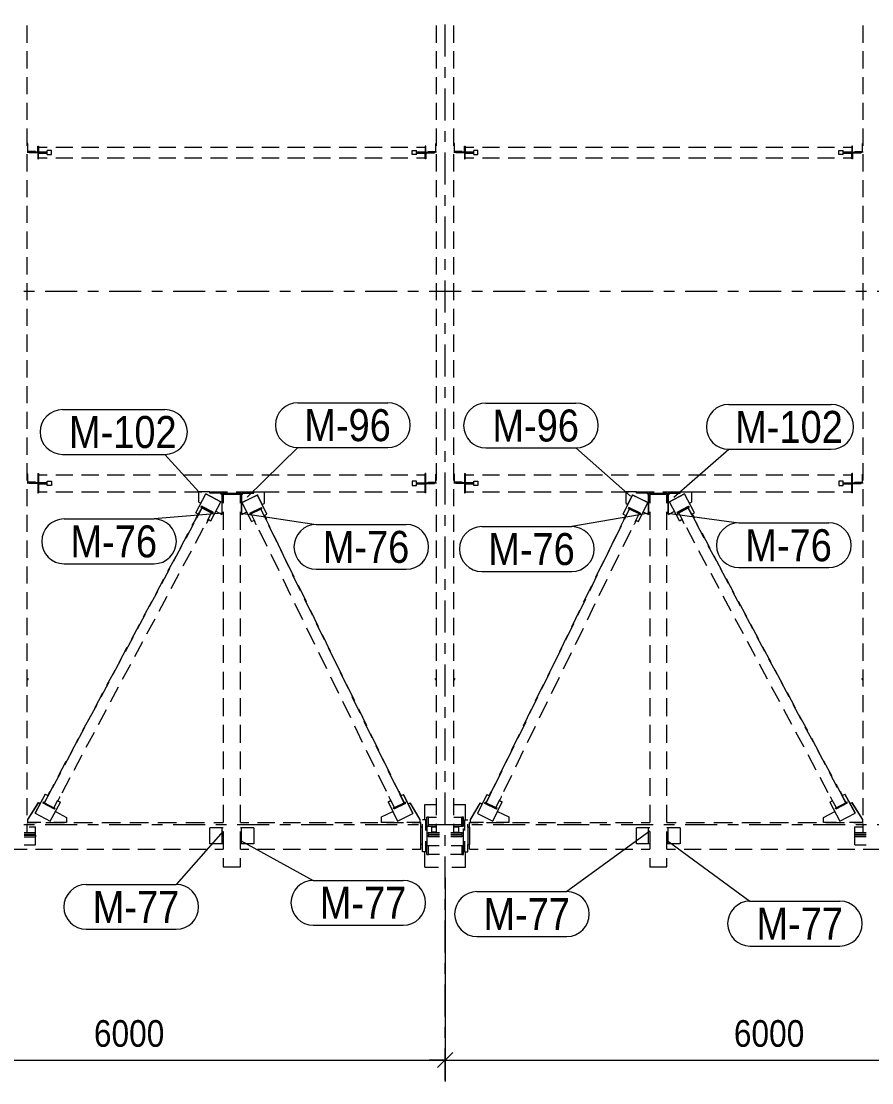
# Model space of a CAD drawing. Header units: millimetres. Extents: x -59 to 782, y -222 to 372.
# Drawn here: x 242.3 to 322, y -24.2 to 75.3 of the extents above; entities that cross this region are included whole.
import ezdxf

# ---------------------------------------------------------------- set-up
doc = ezdxf.new("R2010")
doc.units = ezdxf.units.MM
doc.linetypes.add('XKITLINE00', pattern=[0])
doc.linetypes.add('XKITLINE03', pattern=[6, 3, -1, 1, -1])
for name, color, linetype, lineweight in [('Part', 2, 'Continuous', 0), ('PartMark', 3, 'Continuous', 0), ('S-GRID', 1, 'Continuous', 0), ('Z-DIMENSIONS', 1, 'Continuous', 0)]:
    doc.layers.add(name, color=color, linetype=linetype, lineweight=lineweight)
doc.styles.add('GOST type A', font='ARIAL.TTF')

msp = doc.modelspace()

# ---------------------------------------------------------------- linework, layer by layer
at = {"layer": 'Part', "linetype": 'XKITLINE00', "lineweight": 0}
for p, q in [((242.8, 73.296), (242.8, 74.906)), ((281.2, 73.296), (281.2, 74.906)), ((282.8, 73.296), (282.8, 74.906)), ((321.2, 73.296), (321.2, 74.906)), ((242.8, 70.882), (242.8, 72.492)), ((281.2, 70.882), (281.2, 72.492)), ((282.8, 70.882), (282.8, 72.492)), ((321.2, 70.882), (321.2, 72.492)), ((242.8, 68.468), (242.8, 70.077)), ((281.2, 68.468), (281.2, 70.077)), ((282.8, 68.468), (282.8, 70.077)), ((321.2, 68.468), (321.2, 70.077)), ((242.8, 66.054), (242.8, 67.663)), ((281.2, 66.054), (281.2, 67.663)), ((282.8, 66.054), (282.8, 67.663)), ((321.2, 66.054), (321.2, 67.663)), ((242.8, 63.64), (242.8, 65.249)), ((281.2, 63.639), (281.2, 65.249)), ((282.8, 63.64), (282.8, 65.249)), ((321.2, 63.639), (321.2, 65.249)), ((242.87, 63.84), (242.8, 63.84)), ((242.87, 63.11), (242.87, 63.84)), ((281.13, 63.11), (281.13, 63.84)), ((281.13, 63.84), (281.2, 63.84)), ((282.87, 63.84), (282.8, 63.84)), ((282.87, 63.11), (282.87, 63.84)), ((321.13, 63.11), (321.13, 63.84)), ((321.13, 63.84), (321.2, 63.84)), ((242.8, 63.04), (243.6, 63.04)), ((242.8, 61.225), (242.8, 62.835)), ((243.6, 63.11), (242.87, 63.11)), ((244.68, 63.04), (243, 63.04)), ((243, 62.96), (243, 63.04)), ((244.68, 62.96), (243, 62.96)), ((243.6, 63.04), (243.6, 63.11)), ((243.8, 63.04), (243.8, 63.6)), ((243.8, 63.6), (243.88, 63.6)), ((243.8, 62.96), (243.8, 62.4)), ((243.88, 63.6), (243.88, 63.04)), ((243.88, 63.5), (244.685, 63.5)), ((243.88, 63.05), (244.667, 63.05)), ((243.88, 62.4), (243.88, 62.96)), ((243.88, 62.95), (244.68, 62.95)), ((245.08, 63.2), (244.68, 63.2)), ((244.68, 63.04), (244.68, 63.2)), ((244.68, 62.96), (244.68, 63.04)), ((244.68, 62.8), (244.68, 62.96)), ((244.68, 62.8), (245.08, 62.8)), ((245.08, 62.8), (245.08, 63.2)), ((245.491, 63.5), (247.101, 63.5)), ((247.907, 63.5), (249.517, 63.5)), ((250.323, 63.5), (251.933, 63.5)), ((252.739, 63.5), (254.349, 63.5)), ((255.155, 63.5), (256.765, 63.5)), ((257.571, 63.5), (259.181, 63.5)), ((259.987, 63.5), (261.597, 63.5)), ((262.403, 63.5), (264.013, 63.5)), ((264.819, 63.5), (266.429, 63.5)), ((267.235, 63.5), (268.845, 63.5)), ((269.651, 63.5), (271.261, 63.5)), ((272.067, 63.5), (273.677, 63.5)), ((274.483, 63.5), (276.093, 63.5)), ((276.899, 63.5), (278.509, 63.5)), ((278.92, 62.8), (278.92, 63.2)), ((278.92, 63.2), (279.32, 63.2)), ((279.32, 62.8), (278.92, 62.8)), ((279.315, 63.5), (280.12, 63.5)), ((279.32, 63.04), (279.32, 63.2)), ((279.32, 63.05), (280.12, 63.05)), ((279.32, 63.04), (279.32, 62.96)), ((279.32, 63.04), (281, 63.04)), ((279.32, 62.8), (279.32, 62.96)), ((279.32, 62.96), (281, 62.96)), ((279.32, 62.95), (280.107, 62.95)), ((280.2, 63.6), (280.12, 63.6)), ((280.12, 63.6), (280.12, 63.04)), ((280.12, 62.4), (280.12, 62.96)), ((280.2, 63.04), (280.2, 63.6)), ((280.2, 62.96), (280.2, 62.4)), ((280.4, 63.04), (280.4, 63.11)), ((280.4, 63.11), (281.13, 63.11)), ((281.2, 63.04), (280.4, 63.04)), ((281, 63.04), (281, 62.96)), ((281.2, 61.225), (281.2, 62.835)), ((282.8, 63.04), (283.6, 63.04)), ((282.8, 61.225), (282.8, 62.835)), ((283.6, 63.11), (282.87, 63.11)), ((284.68, 63.04), (283, 63.04)), ((283, 62.96), (283, 63.04)), ((284.68, 62.96), (283, 62.96)), ((283.6, 63.04), (283.6, 63.11)), ((283.8, 63.04), (283.8, 63.6)), ((283.8, 63.6), (283.88, 63.6)), ((283.8, 62.96), (283.8, 62.4)), ((283.88, 63.6), (283.88, 63.04)), ((283.88, 63.5), (284.685, 63.5)), ((283.88, 63.05), (284.667, 63.05)), ((283.88, 62.4), (283.88, 62.96)), ((283.88, 62.95), (284.68, 62.95)), ((285.08, 63.2), (284.68, 63.2)), ((284.68, 63.04), (284.68, 63.2)), ((284.68, 62.96), (284.68, 63.04)), ((284.68, 62.8), (284.68, 62.96)), ((284.68, 62.8), (285.08, 62.8)), ((285.08, 62.8), (285.08, 63.2)), ((285.491, 63.5), (287.101, 63.5)), ((287.907, 63.5), (289.517, 63.5)), ((290.323, 63.5), (291.933, 63.5)), ((292.739, 63.5), (294.349, 63.5)), ((295.155, 63.5), (296.765, 63.5)), ((297.571, 63.5), (299.181, 63.5)), ((299.987, 63.5), (301.597, 63.5)), ((302.403, 63.5), (304.013, 63.5)), ((304.819, 63.5), (306.429, 63.5)), ((307.235, 63.5), (308.845, 63.5)), ((309.651, 63.5), (311.261, 63.5)), ((312.067, 63.5), (313.677, 63.5)), ((314.483, 63.5), (316.093, 63.5)), ((316.899, 63.5), (318.509, 63.5)), ((318.92, 62.8), (318.92, 63.2)), ((318.92, 63.2), (319.32, 63.2)), ((319.32, 62.8), (318.92, 62.8)), ((319.315, 63.5), (320.12, 63.5)), ((319.32, 63.04), (319.32, 63.2)), ((319.32, 63.05), (320.12, 63.05)), ((319.32, 63.04), (319.32, 62.96)), ((319.32, 63.04), (321, 63.04)), ((319.32, 62.96), (321, 62.96)), ((319.32, 62.8), (319.32, 62.96)), ((319.32, 62.95), (320.107, 62.95)), ((320.2, 63.6), (320.12, 63.6)), ((320.12, 63.6), (320.12, 63.04)), ((320.12, 62.4), (320.12, 62.96)), ((320.2, 63.04), (320.2, 63.6)), ((320.2, 62.96), (320.2, 62.4)), ((320.4, 63.04), (320.4, 63.11)), ((320.4, 63.11), (321.13, 63.11)), ((321.2, 63.04), (320.4, 63.04)), ((321, 63.04), (321, 62.96)), ((321.2, 61.225), (321.2, 62.835)), ((243.8, 62.4), (243.88, 62.4)), ((243.88, 62.5), (244.685, 62.5)), ((245.491, 62.5), (247.101, 62.5)), ((247.907, 62.5), (249.517, 62.5)), ((250.323, 62.5), (251.933, 62.5)), ((252.739, 62.5), (254.349, 62.5)), ((255.155, 62.5), (256.765, 62.5)), ((257.571, 62.5), (259.181, 62.5)), ((259.987, 62.5), (261.597, 62.5)), ((262.403, 62.5), (264.013, 62.5)), ((264.819, 62.5), (266.429, 62.5)), ((267.235, 62.5), (268.845, 62.5)), ((269.651, 62.5), (271.261, 62.5)), ((272.067, 62.5), (273.677, 62.5)), ((274.483, 62.5), (276.093, 62.5)), ((276.899, 62.5), (278.509, 62.5)), ((279.315, 62.5), (280.12, 62.5)), ((280.2, 62.4), (280.12, 62.4)), ((283.8, 62.4), (283.88, 62.4)), ((283.88, 62.5), (284.685, 62.5)), ((285.491, 62.5), (287.101, 62.5)), ((287.907, 62.5), (289.517, 62.5)), ((290.323, 62.5), (291.933, 62.5)), ((292.739, 62.5), (294.349, 62.5)), ((295.155, 62.5), (296.765, 62.5)), ((297.571, 62.5), (299.181, 62.5)), ((299.987, 62.5), (301.597, 62.5)), ((302.403, 62.5), (304.013, 62.5)), ((304.819, 62.5), (306.429, 62.5)), ((307.235, 62.5), (308.845, 62.5)), ((309.651, 62.5), (311.261, 62.5)), ((312.067, 62.5), (313.677, 62.5)), ((314.483, 62.5), (316.093, 62.5)), ((316.899, 62.5), (318.509, 62.5)), ((319.315, 62.5), (320.12, 62.5)), ((320.2, 62.4), (320.12, 62.4)), ((242.8, 58.811), (242.8, 60.421)), ((281.2, 58.811), (281.2, 60.42)), ((282.8, 58.811), (282.8, 60.421)), ((321.2, 58.811), (321.2, 60.42)), ((242.8, 56.397), (242.8, 58.006)), ((281.2, 56.397), (281.2, 58.006)), ((282.8, 56.397), (282.8, 58.006)), ((321.2, 56.397), (321.2, 58.006)), ((242.8, 53.983), (242.8, 55.592)), ((281.2, 53.983), (281.2, 55.592)), ((282.8, 53.983), (282.8, 55.592)), ((321.2, 53.983), (321.2, 55.592)), ((242.8, 51.568), (242.8, 53.178)), ((281.2, 51.568), (281.2, 53.178)), ((282.8, 51.568), (282.8, 53.178)), ((321.2, 51.568), (321.2, 53.178)), ((242.8, 49.154), (242.8, 50.764)), ((281.2, 49.154), (281.2, 50.764)), ((282.8, 49.154), (282.8, 50.764)), ((321.2, 49.154), (321.2, 50.764)), ((242.8, 46.74), (242.8, 48.349)), ((281.2, 46.74), (281.2, 48.349)), ((282.8, 46.74), (282.8, 48.349)), ((321.2, 46.74), (321.2, 48.349)), ((242.8, 44.326), (242.8, 45.935)), ((281.2, 44.326), (281.2, 45.935)), ((282.8, 44.326), (282.8, 45.935)), ((321.2, 44.326), (321.2, 45.935)), ((242.8, 41.911), (242.8, 43.521)), ((281.2, 41.911), (281.2, 43.521)), ((282.8, 41.911), (282.8, 43.521)), ((321.2, 41.911), (321.2, 43.521)), ((242.8, 39.497), (242.8, 41.107)), ((281.2, 39.497), (281.2, 41.107)), ((282.8, 39.497), (282.8, 41.107)), ((321.2, 39.497), (321.2, 41.107)), ((242.8, 37.083), (242.8, 38.692)), ((281.2, 37.083), (281.2, 38.692)), ((282.8, 37.083), (282.8, 38.692)), ((321.2, 37.083), (321.2, 38.692)), ((242.8, 34.669), (242.8, 36.278)), ((281.2, 34.669), (281.2, 36.278)), ((282.8, 34.669), (282.8, 36.278)), ((321.2, 34.669), (321.2, 36.278)), ((242.8, 32.254), (242.8, 33.864)), ((281.2, 32.254), (281.2, 33.864)), ((282.8, 32.254), (282.8, 33.864)), ((321.2, 32.254), (321.2, 33.864)), ((242.87, 32.84), (242.8, 32.84)), ((242.87, 32.11), (242.87, 32.84)), ((243.8, 32.9), (243.8, 32.04)), ((243.8, 32.9), (243.88, 32.9)), ((243.88, 32.9), (243.88, 32.04)), ((280.2, 32.9), (280.12, 32.9)), ((280.12, 32.04), (280.12, 32.9)), ((280.2, 32.04), (280.2, 32.9)), ((281.13, 32.11), (281.13, 32.84)), ((281.13, 32.84), (281.2, 32.84)), ((282.87, 32.84), (282.8, 32.84)), ((282.87, 32.11), (282.87, 32.84)), ((283.8, 32.9), (283.8, 32.04)), ((283.8, 32.9), (283.88, 32.9)), ((283.88, 32.9), (283.88, 32.04)), ((320.2, 32.9), (320.12, 32.9)), ((320.12, 32.04), (320.12, 32.9)), ((320.2, 32.04), (320.2, 32.9)), ((321.13, 32.11), (321.13, 32.84)), ((321.13, 32.84), (321.2, 32.84)), ((242.8, 32.04), (243, 32.04)), ((243.6, 32.11), (242.87, 32.11)), ((244.68, 32.04), (243, 32.04)), ((243, 31.96), (243, 32.04)), ((244.68, 31.96), (243, 31.96)), ((243.6, 32.04), (243.6, 32.11)), ((243.8, 32.04), (243.88, 32.04)), ((243.8, 31.96), (243.8, 31.1)), ((243.8, 31.96), (243.88, 31.96)), ((243.88, 32.8), (244.685, 32.8)), ((243.88, 32.05), (244.667, 32.05)), ((243.88, 31.96), (243.88, 31.1)), ((243.88, 31.95), (244.68, 31.95)), ((244.68, 32.2), (245.08, 32.2)), ((244.68, 32.04), (244.68, 32.2)), ((244.68, 31.96), (244.68, 32.04)), ((244.68, 31.8), (244.68, 31.96)), ((245.08, 32.2), (245.08, 31.8)), ((245.491, 32.8), (247.101, 32.8)), ((247.907, 32.8), (249.517, 32.8)), ((250.323, 32.8), (251.933, 32.8)), ((252.739, 32.8), (254.349, 32.8)), ((255.155, 32.8), (256.765, 32.8)), ((257.571, 32.8), (259.181, 32.8)), ((259.987, 32.8), (261.597, 32.8)), ((262.403, 32.8), (264.013, 32.8)), ((264.819, 32.8), (266.429, 32.8)), ((267.235, 32.8), (268.845, 32.8)), ((269.651, 32.8), (271.261, 32.8)), ((272.067, 32.8), (273.677, 32.8)), ((274.483, 32.8), (276.093, 32.8)), ((276.899, 32.8), (278.509, 32.8)), ((279.32, 32.2), (278.92, 32.2)), ((278.92, 32.2), (278.92, 31.8)), ((279.315, 32.8), (280.12, 32.8)), ((279.32, 32.04), (279.32, 32.2)), ((279.32, 32.05), (280.12, 32.05)), ((279.32, 32.04), (279.32, 31.96)), ((279.32, 32.04), (281, 32.04)), ((279.32, 31.96), (281, 31.96)), ((279.32, 31.8), (279.32, 31.96)), ((279.32, 31.95), (280.107, 31.95)), ((280.2, 32.04), (280.12, 32.04)), ((280.2, 31.96), (280.12, 31.96)), ((280.12, 31.1), (280.12, 31.96)), ((280.2, 31.1), (280.2, 31.96)), ((280.4, 32.04), (280.4, 32.11)), ((280.4, 32.11), (281.13, 32.11)), ((281, 32.04), (281, 31.96)), ((281, 32.04), (281.2, 32.04)), ((282.8, 32.04), (283, 32.04)), ((283.6, 32.11), (282.87, 32.11)), ((284.68, 32.04), (283, 32.04)), ((283, 31.96), (283, 32.04)), ((284.68, 31.96), (283, 31.96)), ((283.6, 32.04), (283.6, 32.11)), ((283.8, 32.04), (283.88, 32.04)), ((283.8, 31.96), (283.8, 31.1)), ((283.8, 31.96), (283.88, 31.96)), ((283.88, 32.8), (284.685, 32.8)), ((283.88, 32.05), (284.667, 32.05)), ((283.88, 31.96), (283.88, 31.1)), ((283.88, 31.95), (284.68, 31.95)), ((284.68, 32.2), (285.08, 32.2)), ((284.68, 32.04), (284.68, 32.2)), ((284.68, 31.96), (284.68, 32.04)), ((284.68, 31.8), (284.68, 31.96)), ((285.08, 32.2), (285.08, 31.8)), ((285.491, 32.8), (287.101, 32.8)), ((287.907, 32.8), (289.517, 32.8)), ((290.323, 32.8), (291.933, 32.8)), ((292.739, 32.8), (294.349, 32.8)), ((295.155, 32.8), (296.765, 32.8)), ((297.571, 32.8), (299.181, 32.8)), ((299.987, 32.8), (301.597, 32.8)), ((302.403, 32.8), (304.013, 32.8)), ((304.819, 32.8), (306.429, 32.8)), ((307.235, 32.8), (308.845, 32.8)), ((309.651, 32.8), (311.261, 32.8)), ((312.067, 32.8), (313.677, 32.8)), ((314.483, 32.8), (316.093, 32.8)), ((316.899, 32.8), (318.509, 32.8)), ((319.32, 32.2), (318.92, 32.2)), ((318.92, 32.2), (318.92, 31.8)), ((319.315, 32.8), (320.12, 32.8)), ((319.32, 32.04), (319.32, 32.2)), ((319.32, 32.05), (320.12, 32.05)), ((319.32, 32.04), (319.32, 31.96)), ((319.32, 32.04), (321, 32.04)), ((319.32, 31.8), (319.32, 31.96)), ((319.32, 31.96), (321, 31.96)), ((319.32, 31.95), (320.107, 31.95)), ((320.2, 32.04), (320.12, 32.04)), ((320.2, 31.96), (320.12, 31.96)), ((320.12, 31.1), (320.12, 31.96)), ((320.2, 31.1), (320.2, 31.96)), ((320.4, 32.04), (320.4, 32.11)), ((320.4, 32.11), (321.13, 32.11)), ((321, 32.04), (321.2, 32.04)), ((321, 32.04), (321, 31.96)), ((242.8, 29.84), (242.8, 31.45)), ((243.8, 31.1), (243.88, 31.1)), ((243.88, 31.2), (244.685, 31.2)), ((245.08, 31.8), (244.68, 31.8)), ((245.491, 31.2), (247.101, 31.2)), ((247.907, 31.2), (249.517, 31.2)), ((250.323, 31.2), (251.933, 31.2)), ((252.739, 31.2), (254.349, 31.2)), ((255.155, 31.2), (256.765, 31.2)), ((257.571, 31.2), (259.181, 31.2)), ((258.621, 29.237), (259.563, 30.998)), ((258.621, 29.232), (259.563, 30.993)), ((258.915, 31.195), (258.915, 31.2)), ((259.95, 31.195), (258.915, 31.195)), ((258.915, 30.211), (258.915, 31.195)), ((259.563, 30.993), (259.563, 30.998)), ((259.563, 30.998), (260.974, 30.246)), ((260.974, 30.241), (259.563, 30.993)), ((259.95, 31.08), (259.95, 31.2)), ((261.08, 31.08), (259.95, 31.08)), ((259.95, 31.055), (259.95, 31.08)), ((260.9, 31.065), (259.95, 31.065)), ((260.9, 31.055), (259.95, 31.055)), ((259.987, 31.2), (261.597, 31.2)), ((260.9, 31.065), (260.9, 31.055)), ((261.06, 30.905), (260.9, 31.065)), ((261.06, 30.895), (260.9, 31.055)), ((261.06, 30.905), (261.06, 29.07)), ((261.08, 29.2), (261.08, 31.08)), ((261.2, 30.969), (261.2, 31.2)), ((261.2, 30.988), (261.24, 30.988)), ((261.2, 30.969), (261.2, 30.137)), ((262.76, 31.028), (261.24, 31.028)), ((261.24, 31.028), (261.24, 30.961)), ((261.24, 31.001), (262.76, 31.001)), ((261.24, 30.961), (262.76, 30.961)), ((262.8, 30.96), (261.293, 30.96)), ((262.403, 31.2), (264.013, 31.2)), ((262.76, 30.961), (262.76, 31.028)), ((262.76, 30.988), (262.8, 30.988)), ((262.8, 30.969), (262.8, 31.2)), ((262.8, 30.137), (262.8, 30.969)), ((262.92, 29.2), (262.92, 31.08)), ((262.92, 31.08), (264.05, 31.08)), ((262.94, 30.9), (263.1, 31.06)), ((262.94, 29.069), (262.94, 30.9)), ((262.983, 30.2), (264.422, 30.898)), ((264.422, 30.893), (262.983, 30.194)), ((263.1, 31.06), (264.05, 31.06)), ((264.05, 31.08), (264.05, 31.2)), ((264.05, 31.195), (265.039, 31.195)), ((264.05, 31.06), (264.05, 31.08)), ((265.297, 29.103), (264.422, 30.898)), ((264.422, 30.898), (264.422, 30.893)), ((265.297, 29.098), (264.422, 30.893)), ((264.819, 31.2), (266.429, 31.2)), ((265.039, 31.195), (265.039, 31.2)), ((265.039, 31.195), (265.039, 30.088)), ((267.235, 31.2), (268.845, 31.2)), ((269.651, 31.2), (271.261, 31.2)), ((272.067, 31.2), (273.677, 31.2)), ((274.483, 31.2), (276.093, 31.2)), ((276.899, 31.2), (278.509, 31.2)), ((278.92, 31.8), (279.32, 31.8)), ((279.315, 31.2), (280.12, 31.2)), ((280.2, 31.1), (280.12, 31.1)), ((281.2, 29.84), (281.2, 31.45)), ((282.8, 29.84), (282.8, 31.45)), ((283.8, 31.1), (283.88, 31.1)), ((283.88, 31.2), (284.685, 31.2)), ((285.08, 31.8), (284.68, 31.8)), ((285.491, 31.2), (287.101, 31.2)), ((287.907, 31.2), (289.517, 31.2)), ((290.323, 31.2), (291.933, 31.2)), ((292.739, 31.2), (294.349, 31.2)), ((295.155, 31.2), (296.765, 31.2)), ((297.571, 31.2), (299.181, 31.2)), ((298.703, 29.103), (299.578, 30.898)), ((298.703, 29.098), (299.578, 30.893)), ((298.961, 31.195), (298.961, 31.2)), ((299.95, 31.195), (298.961, 31.195)), ((298.961, 30.088), (298.961, 31.195)), ((299.578, 30.893), (299.578, 30.898)), ((299.578, 30.898), (301.017, 30.2)), ((301.017, 30.194), (299.578, 30.893)), ((299.95, 31.08), (299.95, 31.2)), ((299.95, 31.055), (299.95, 31.08)), ((301.08, 31.08), (299.95, 31.08)), ((300.9, 31.065), (299.95, 31.065)), ((300.9, 31.055), (299.95, 31.055)), ((299.987, 31.2), (301.597, 31.2)), ((300.9, 31.065), (300.9, 31.055)), ((301.06, 30.905), (300.9, 31.065)), ((301.06, 30.895), (300.9, 31.055)), ((301.06, 30.905), (301.06, 29.069)), ((301.08, 29.2), (301.08, 31.08)), ((301.2, 30.969), (301.2, 31.2)), ((301.2, 30.988), (301.24, 30.988)), ((301.2, 30.969), (301.2, 30.137)), ((302.76, 31.028), (301.24, 31.028)), ((301.24, 31.028), (301.24, 30.961)), ((301.24, 31.001), (302.76, 31.001)), ((301.24, 30.961), (302.76, 30.961)), ((302.8, 30.96), (301.293, 30.96)), ((302.403, 31.2), (304.013, 31.2)), ((302.76, 30.961), (302.76, 31.028)), ((302.76, 30.988), (302.8, 30.988)), ((302.8, 30.969), (302.8, 31.2)), ((302.8, 30.137), (302.8, 30.969)), ((302.92, 29.2), (302.92, 31.08)), ((302.92, 31.08), (304.05, 31.08)), ((302.94, 30.9), (303.1, 31.06)), ((302.94, 29.07), (302.94, 30.9)), ((303.026, 30.246), (304.437, 30.998)), ((304.437, 30.993), (303.026, 30.241)), ((303.1, 31.06), (304.05, 31.06)), ((304.05, 31.08), (304.05, 31.2)), ((304.05, 31.195), (305.085, 31.195)), ((304.05, 31.06), (304.05, 31.08)), ((305.379, 29.237), (304.437, 30.998)), ((304.437, 30.998), (304.437, 30.993)), ((305.379, 29.232), (304.437, 30.993)), ((304.819, 31.2), (306.429, 31.2)), ((305.085, 31.195), (305.085, 31.2)), ((305.085, 31.195), (305.085, 30.211)), ((307.235, 31.2), (308.845, 31.2)), ((309.651, 31.2), (311.261, 31.2)), ((312.067, 31.2), (313.677, 31.2)), ((314.483, 31.2), (316.093, 31.2)), ((316.899, 31.2), (318.509, 31.2)), ((318.92, 31.8), (319.32, 31.8)), ((319.315, 31.2), (320.12, 31.2)), ((320.2, 31.1), (320.12, 31.1)), ((321.2, 29.84), (321.2, 31.45)), ((258.915, 30.211), (259.092, 30.117)), ((260.033, 28.48), (260.974, 30.241)), ((260.974, 30.246), (260.974, 30.241)), ((262.983, 30.194), (262.983, 30.2)), ((263.858, 28.4), (262.983, 30.194)), ((264.86, 30.001), (265.039, 30.088)), ((298.961, 30.088), (299.14, 30.001)), ((300.142, 28.4), (301.017, 30.194)), ((301.017, 30.2), (301.017, 30.194)), ((303.026, 30.241), (303.026, 30.246)), ((303.967, 28.48), (303.026, 30.241)), ((304.908, 30.117), (305.085, 30.211)), ((242.8, 27.426), (242.8, 29.036)), ((258.621, 29.237), (258.621, 29.232)), ((258.621, 29.232), (258.886, 29.091)), ((258.844, 29.113), (258.662, 28.773)), ((258.662, 28.747), (258.851, 29.099)), ((258.886, 29.08), (258.698, 28.728)), ((258.843, 28.98), (259.222, 29.689)), ((258.851, 29.11), (258.851, 29.099)), ((258.851, 29.099), (258.886, 29.08)), ((258.886, 29.09), (259.21, 29.696)), ((258.886, 29.08), (258.886, 29.091)), ((259.133, 29.773), (259.171, 29.844)), ((259.171, 29.807), (259.133, 29.736)), ((259.133, 29.736), (259.133, 29.773)), ((259.133, 29.736), (260.198, 29.169)), ((260.236, 29.277), (259.171, 29.844)), ((259.171, 29.844), (259.171, 29.807)), ((259.171, 29.807), (260.236, 29.24)), ((259.725, 28.511), (260.104, 29.22)), ((260.198, 29.169), (260.236, 29.24)), ((260.236, 29.24), (260.236, 29.277)), ((260.506, 29.365), (261.06, 29.07)), ((261.2, 29.2), (261.08, 29.2)), ((261.2, 29.305), (261.2, 27.641)), ((262.8, 27.641), (262.8, 29.305)), ((262.8, 29.2), (262.92, 29.2)), ((262.94, 29.069), (263.419, 29.301)), ((263.684, 29.203), (264.771, 29.731)), ((263.684, 29.166), (264.771, 29.694)), ((263.684, 29.203), (263.684, 29.166)), ((263.684, 29.166), (263.719, 29.094)), ((263.719, 29.094), (264.806, 29.622)), ((264.189, 28.376), (263.816, 29.141)), ((265.088, 28.812), (264.715, 29.578)), ((265.027, 28.967), (264.727, 29.583)), ((264.771, 29.694), (264.771, 29.731)), ((264.771, 29.731), (264.806, 29.659)), ((264.806, 29.622), (264.771, 29.694)), ((264.806, 29.622), (264.806, 29.659)), ((265.027, 28.967), (265.297, 29.098)), ((265.027, 28.957), (265.063, 28.974)), ((265.027, 28.967), (265.027, 28.957)), ((265.027, 28.957), (265.202, 28.598)), ((265.063, 28.974), (265.063, 28.985)), ((265.238, 28.615), (265.063, 28.974)), ((265.069, 28.988), (265.238, 28.641)), ((265.297, 29.098), (265.297, 29.103)), ((281.2, 27.426), (281.2, 29.035)), ((282.8, 27.426), (282.8, 29.036)), ((298.703, 29.103), (298.703, 29.098)), ((298.703, 29.098), (298.973, 28.967)), ((298.931, 28.988), (298.762, 28.641)), ((298.762, 28.615), (298.937, 28.974)), ((298.973, 28.957), (298.798, 28.598)), ((298.912, 28.812), (299.285, 29.578)), ((298.937, 28.985), (298.937, 28.974)), ((298.937, 28.974), (298.973, 28.957)), ((298.973, 28.967), (299.273, 29.583)), ((298.973, 28.957), (298.973, 28.967)), ((299.194, 29.659), (299.229, 29.731)), ((299.229, 29.694), (299.194, 29.622)), ((299.194, 29.622), (299.194, 29.659)), ((299.194, 29.622), (300.281, 29.094)), ((300.316, 29.203), (299.229, 29.731)), ((299.229, 29.731), (299.229, 29.694)), ((299.229, 29.694), (300.316, 29.166)), ((299.811, 28.376), (300.184, 29.141)), ((300.281, 29.094), (300.316, 29.166)), ((300.316, 29.166), (300.316, 29.203)), ((300.581, 29.301), (301.06, 29.069)), ((301.2, 29.2), (301.08, 29.2)), ((301.2, 29.305), (301.2, 27.641)), ((302.8, 27.641), (302.8, 29.305)), ((302.8, 29.2), (302.92, 29.2)), ((302.94, 29.07), (303.494, 29.365)), ((303.764, 29.277), (304.829, 29.844)), ((303.764, 29.24), (304.829, 29.807)), ((303.764, 29.277), (303.764, 29.24)), ((303.764, 29.24), (303.801, 29.169)), ((303.801, 29.169), (304.867, 29.736)), ((304.275, 28.511), (303.896, 29.22)), ((305.157, 28.98), (304.778, 29.689)), ((305.114, 29.09), (304.79, 29.696)), ((304.829, 29.807), (304.829, 29.844)), ((304.829, 29.844), (304.867, 29.773)), ((304.867, 29.736), (304.829, 29.807)), ((304.867, 29.736), (304.867, 29.773)), ((305.114, 29.091), (305.379, 29.232)), ((305.114, 29.08), (305.149, 29.099)), ((305.114, 29.091), (305.114, 29.08)), ((305.114, 29.08), (305.302, 28.728)), ((305.149, 29.099), (305.149, 29.11)), ((305.338, 28.747), (305.149, 29.099)), ((305.156, 29.113), (305.338, 28.773)), ((305.379, 29.232), (305.379, 29.237)), ((321.2, 27.426), (321.2, 29.035)), ((257.706, 26.853), (258.464, 28.271)), ((258.297, 28.026), (258.678, 28.738)), ((258.662, 28.773), (258.662, 28.747)), ((258.662, 28.747), (258.698, 28.728)), ((259.588, 28.254), (259.615, 28.24)), ((259.803, 28.592), (259.615, 28.24)), ((259.776, 28.606), (259.803, 28.592)), ((259.781, 28.614), (260.033, 28.48)), ((259.803, 28.592), (259.803, 28.602)), ((263.858, 28.4), (264.116, 28.525)), ((264.092, 28.503), (264.12, 28.516)), ((264.092, 28.513), (264.092, 28.503)), ((264.092, 28.503), (264.267, 28.144)), ((264.267, 28.144), (264.295, 28.158)), ((265.202, 28.598), (265.238, 28.615)), ((265.597, 27.833), (265.22, 28.607)), ((265.238, 28.641), (265.238, 28.615)), ((266.208, 26.515), (265.461, 28.046)), ((297.792, 26.515), (298.539, 28.046)), ((298.403, 27.833), (298.78, 28.607)), ((298.762, 28.641), (298.762, 28.615)), ((298.762, 28.615), (298.798, 28.598)), ((299.705, 28.158), (299.733, 28.144)), ((299.908, 28.503), (299.733, 28.144)), ((299.88, 28.516), (299.908, 28.503)), ((299.884, 28.525), (300.142, 28.4)), ((299.908, 28.503), (299.908, 28.513)), ((303.967, 28.48), (304.219, 28.614)), ((304.197, 28.592), (304.224, 28.606)), ((304.197, 28.602), (304.197, 28.592)), ((304.197, 28.592), (304.385, 28.24)), ((304.385, 28.24), (304.412, 28.254)), ((305.302, 28.728), (305.338, 28.747)), ((305.703, 28.026), (305.321, 28.738)), ((305.338, 28.773), (305.338, 28.747)), ((306.294, 26.853), (305.536, 28.271)), ((257.154, 25.887), (257.916, 27.313)), ((258.588, 26.384), (259.346, 27.802)), ((265.308, 26.079), (264.562, 27.61)), ((266.729, 25.511), (265.975, 27.059)), ((297.271, 25.511), (298.025, 27.059)), ((298.692, 26.079), (299.438, 27.61)), ((305.412, 26.384), (304.654, 27.802)), ((306.846, 25.887), (306.084, 27.313)), ((242.8, 25.012), (242.8, 26.621)), ((256.569, 24.726), (257.327, 26.144)), ((261.2, 26.809), (261.2, 25.146)), ((262.8, 25.146), (262.8, 26.809)), ((281.2, 25.012), (281.2, 26.621)), ((282.8, 25.012), (282.8, 26.621)), ((301.2, 26.809), (301.2, 25.146)), ((302.8, 25.146), (302.8, 26.809)), ((307.431, 24.726), (306.673, 26.144)), ((321.2, 25.012), (321.2, 26.621)), ((256.011, 23.748), (256.773, 25.174)), ((257.451, 24.257), (258.209, 25.675)), ((266.428, 23.782), (265.682, 25.313)), ((267.327, 24.219), (266.581, 25.75)), ((296.673, 24.219), (297.419, 25.75)), ((297.572, 23.782), (298.318, 25.313)), ((306.549, 24.257), (305.791, 25.675)), ((307.989, 23.748), (307.227, 25.174)), ((242.8, 22.598), (242.8, 24.207)), ((255.432, 22.6), (256.19, 24.017)), ((261.2, 24.314), (261.2, 22.65)), ((262.8, 22.65), (262.8, 24.314)), ((267.86, 23.19), (267.106, 24.738)), ((281.2, 22.598), (281.2, 24.207)), ((282.8, 22.598), (282.8, 24.207)), ((296.14, 23.19), (296.894, 24.738)), ((301.2, 24.314), (301.2, 22.65)), ((302.8, 22.65), (302.8, 24.314)), ((308.568, 22.6), (307.81, 24.017)), ((321.2, 22.598), (321.2, 24.207)), ((254.867, 21.61), (255.63, 23.035)), ((256.314, 22.13), (257.072, 23.548)), ((267.547, 21.486), (266.801, 23.017)), ((268.447, 21.922), (267.7, 23.453)), ((295.553, 21.922), (296.3, 23.453)), ((296.453, 21.486), (297.199, 23.017)), ((307.686, 22.13), (306.928, 23.548)), ((309.133, 21.61), (308.37, 23.035)), ((268.992, 20.869), (268.238, 22.416)), ((295.008, 20.869), (295.762, 22.416)), ((242.8, 20.183), (242.8, 21.793)), ((254.294, 20.473), (255.053, 21.891)), ((255.177, 20.003), (255.935, 21.421)), ((261.2, 21.818), (261.2, 20.154)), ((262.8, 20.154), (262.8, 21.818)), ((269.566, 19.625), (268.82, 21.156)), ((281.2, 20.183), (281.2, 21.793)), ((282.8, 20.183), (282.8, 21.793)), ((294.434, 19.625), (295.18, 21.156)), ((301.2, 21.818), (301.2, 20.154)), ((302.8, 20.154), (302.8, 21.818)), ((308.823, 20.003), (308.065, 21.421)), ((309.706, 20.473), (308.947, 21.891)), ((321.2, 20.183), (321.2, 21.793)), ((253.724, 19.471), (254.486, 20.897)), ((268.667, 19.189), (267.921, 20.72)), ((270.124, 18.548), (269.369, 20.095)), ((293.876, 18.548), (294.631, 20.095)), ((295.333, 19.189), (296.079, 20.72)), ((310.276, 19.471), (309.514, 20.897)), ((242.8, 17.769), (242.8, 19.379)), ((253.157, 18.346), (253.915, 19.764)), ((254.04, 17.876), (254.798, 19.294)), ((261.2, 19.322), (261.2, 17.659)), ((262.8, 17.659), (262.8, 19.322)), ((281.2, 17.769), (281.2, 19.379)), ((282.8, 17.769), (282.8, 19.379)), ((301.2, 19.322), (301.2, 17.659)), ((302.8, 17.659), (302.8, 19.322)), ((309.96, 17.876), (309.202, 19.294)), ((310.843, 18.346), (310.085, 19.764)), ((321.2, 17.769), (321.2, 19.379)), ((252.581, 17.333), (253.343, 18.758)), ((269.786, 16.892), (269.04, 18.423)), ((270.686, 17.329), (269.939, 18.86)), ((293.314, 17.329), (294.061, 18.86)), ((294.214, 16.892), (294.96, 18.423)), ((311.419, 17.333), (310.657, 18.758)), ((242.8, 15.355), (242.8, 16.964)), ((252.02, 16.219), (252.778, 17.637)), ((252.902, 15.749), (253.661, 17.167)), ((271.255, 16.226), (270.501, 17.774)), ((281.2, 15.355), (281.2, 16.964)), ((282.8, 15.355), (282.8, 16.964)), ((292.745, 16.226), (293.499, 17.774)), ((311.097, 15.749), (310.339, 17.167)), ((311.98, 16.219), (311.222, 17.637)), ((321.2, 15.355), (321.2, 16.964)), ((251.437, 15.194), (252.2, 16.62)), ((261.2, 16.827), (261.2, 15.163)), ((262.8, 15.163), (262.8, 16.827)), ((270.906, 14.596), (270.16, 16.127)), ((271.805, 15.032), (271.059, 16.563)), ((292.195, 15.032), (292.941, 16.563)), ((293.094, 14.596), (293.84, 16.127)), ((301.2, 16.827), (301.2, 15.163)), ((302.8, 15.163), (302.8, 16.827)), ((312.563, 15.194), (311.8, 16.62)), ((250.883, 14.092), (251.641, 15.51)), ((251.765, 13.622), (252.523, 15.04)), ((272.387, 13.905), (271.632, 15.453)), ((291.613, 13.905), (292.368, 15.453)), ((312.235, 13.622), (311.477, 15.04)), ((313.117, 14.092), (312.359, 15.51)), ((242.8, 12.941), (242.8, 14.55)), ((250.294, 13.055), (251.056, 14.481)), ((261.2, 14.331), (261.2, 12.668)), ((262.8, 12.668), (262.8, 14.331)), ((272.925, 12.735), (272.178, 14.266)), ((281.2, 12.941), (281.2, 14.55)), ((282.8, 12.941), (282.8, 14.55)), ((291.075, 12.735), (291.822, 14.266)), ((301.2, 14.331), (301.2, 12.668)), ((302.8, 12.668), (302.8, 14.331)), ((313.706, 13.055), (312.944, 14.481)), ((321.2, 12.941), (321.2, 14.55)), ((242.8, 13.684), (242.9, 13.684)), ((242.8, 13.604), (242.9, 13.604)), ((242.9, 13.604), (242.9, 13.684)), ((249.746, 11.965), (250.504, 13.383)), ((272.025, 12.299), (271.279, 13.83)), ((273.518, 11.584), (272.764, 13.131)), ((281.1, 13.604), (281.1, 13.684)), ((281.1, 13.684), (281.2, 13.684)), ((281.1, 13.604), (281.2, 13.604)), ((282.8, 13.684), (282.9, 13.684)), ((282.8, 13.604), (282.9, 13.604)), ((282.9, 13.604), (282.9, 13.684)), ((290.482, 11.584), (291.236, 13.131)), ((291.975, 12.299), (292.721, 13.83)), ((314.254, 11.965), (313.496, 13.383)), ((321.1, 13.604), (321.1, 13.684)), ((321.1, 13.684), (321.2, 13.684)), ((321.1, 13.604), (321.2, 13.604)), ((242.8, 10.526), (242.8, 12.136)), ((249.151, 10.917), (249.913, 12.343)), ((250.628, 11.495), (251.386, 12.913)), ((274.044, 10.439), (273.298, 11.97)), ((281.2, 10.526), (281.2, 12.136)), ((282.8, 10.526), (282.8, 12.136)), ((289.956, 10.439), (290.702, 11.97)), ((313.372, 11.495), (312.614, 12.913)), ((314.849, 10.917), (314.087, 12.343)), ((321.2, 10.526), (321.2, 12.136)), ((248.609, 9.838), (249.367, 11.256)), ((261.2, 11.836), (261.2, 10.172)), ((262.8, 10.172), (262.8, 11.836)), ((273.145, 10.002), (272.399, 11.533)), ((290.855, 10.002), (291.601, 11.533)), ((301.2, 11.836), (301.2, 10.172)), ((302.8, 10.172), (302.8, 11.836)), ((315.391, 9.838), (314.633, 11.256)), ((248.007, 8.778), (248.77, 10.204)), ((249.491, 9.368), (250.249, 10.786)), ((274.65, 9.262), (273.895, 10.81)), ((289.35, 9.262), (290.105, 10.81)), ((314.509, 9.368), (313.751, 10.786)), ((315.993, 8.778), (315.23, 10.204)), ((242.8, 8.112), (242.8, 9.722)), ((247.472, 7.711), (248.23, 9.129)), ((261.2, 9.34), (261.2, 7.676)), ((262.8, 7.676), (262.8, 9.34)), ((274.264, 7.706), (273.518, 9.237)), ((275.164, 8.142), (274.417, 9.673)), ((281.2, 8.112), (281.2, 9.722)), ((282.8, 8.112), (282.8, 9.722)), ((288.836, 8.142), (289.583, 9.673)), ((289.735, 7.706), (290.482, 9.237)), ((301.2, 9.34), (301.2, 7.676)), ((302.8, 7.676), (302.8, 9.34)), ((316.528, 7.711), (315.77, 9.129)), ((321.2, 8.112), (321.2, 9.722)), ((246.864, 6.64), (247.626, 8.065)), ((248.354, 7.241), (249.112, 8.659)), ((275.781, 6.941), (275.027, 8.489)), ((288.219, 6.941), (288.973, 8.489)), ((315.646, 7.241), (314.888, 8.659)), ((317.136, 6.64), (316.374, 8.065)), ((242.8, 5.698), (242.8, 7.307)), ((246.335, 5.584), (247.093, 7.002)), ((276.283, 5.845), (275.537, 7.377)), ((281.2, 5.698), (281.2, 7.307)), ((282.8, 5.698), (282.8, 7.307)), ((287.717, 5.845), (288.463, 7.377)), ((317.665, 5.584), (316.907, 7.002)), ((321.2, 5.698), (321.2, 7.307)), ((247.217, 5.114), (247.975, 6.532)), ((261.2, 6.845), (261.2, 5.181)), ((262.8, 5.181), (262.8, 6.845)), ((275.384, 5.409), (274.638, 6.94)), ((276.913, 4.62), (276.158, 6.167)), ((287.087, 4.62), (287.842, 6.167)), ((288.616, 5.409), (289.362, 6.94)), ((301.2, 6.845), (301.2, 5.181)), ((302.8, 5.181), (302.8, 6.845)), ((316.783, 5.114), (316.025, 6.532)), ((245.721, 4.501), (246.483, 5.927)), ((277.403, 3.549), (276.656, 5.08)), ((286.597, 3.549), (287.344, 5.08)), ((318.279, 4.501), (317.517, 5.927)), ((242.8, 3.284), (242.8, 4.893)), ((245.198, 3.457), (245.956, 4.875)), ((246.08, 2.987), (246.838, 4.405)), ((261.2, 4.349), (261.2, 2.685)), ((262.8, 2.685), (262.8, 4.349)), ((276.504, 3.112), (275.757, 4.643)), ((281.2, 3.284), (281.2, 4.893)), ((282.8, 3.284), (282.8, 4.893)), ((287.496, 3.112), (288.243, 4.643)), ((301.2, 4.349), (301.2, 2.685)), ((302.8, 2.685), (302.8, 4.349)), ((317.92, 2.987), (317.162, 4.405)), ((318.802, 3.457), (318.044, 4.875)), ((321.2, 3.284), (321.2, 4.893)), ((244.743, 2.738), (244.931, 3.09)), ((244.931, 3.064), (244.743, 2.711)), ((244.778, 2.693), (244.967, 3.045)), ((244.967, 3.071), (244.931, 3.09)), ((244.931, 3.09), (244.931, 3.064)), ((244.967, 3.045), (244.931, 3.064)), ((244.958, 3.075), (245.34, 3.788)), ((244.967, 3.045), (244.967, 3.071)), ((277.667, 3.072), (277.29, 3.846)), ((277.659, 3.069), (277.695, 3.086)), ((277.659, 3.069), (277.659, 3.042)), ((277.695, 3.06), (277.659, 3.042)), ((277.659, 3.042), (277.834, 2.683)), ((277.87, 2.727), (277.695, 3.086)), ((277.695, 3.086), (277.695, 3.06)), ((277.87, 2.701), (277.695, 3.06)), ((286.13, 2.727), (286.305, 3.086)), ((286.305, 3.06), (286.13, 2.701)), ((286.166, 2.683), (286.341, 3.042)), ((286.341, 3.069), (286.305, 3.086)), ((286.305, 3.086), (286.305, 3.06)), ((286.341, 3.042), (286.305, 3.06)), ((286.333, 3.072), (286.71, 3.846)), ((286.341, 3.042), (286.341, 3.069)), ((319.042, 3.075), (318.66, 3.788)), ((319.033, 3.071), (319.069, 3.09)), ((319.033, 3.071), (319.033, 3.045)), ((319.069, 3.064), (319.033, 3.045)), ((319.033, 3.045), (319.222, 2.693)), ((319.257, 2.738), (319.069, 3.09)), ((319.069, 3.09), (319.069, 3.064)), ((319.257, 2.711), (319.069, 3.064)), ((242.8, 0.869), (242.8, 2.479)), ((243.866, 2.068), (242.864, 0.492)), ((242.864, 0.487), (243.866, 2.063)), ((244.514, 2.849), (243.572, 1.088)), ((244.514, 2.844), (243.572, 1.083)), ((243.866, 2.068), (244.045, 1.973)), ((243.866, 2.063), (243.866, 2.068)), ((243.866, 2.063), (244.043, 1.969)), ((244.31, 2.048), (244.348, 2.118)), ((244.31, 2.011), (244.348, 2.081)), ((244.31, 2.011), (244.31, 2.048)), ((245.376, 1.444), (244.31, 2.011)), ((244.348, 2.081), (244.348, 2.118)), ((244.348, 2.118), (244.44, 2.069)), ((245.413, 1.514), (244.348, 2.081)), ((244.439, 2.039), (244.818, 2.748)), ((244.439, 2.069), (244.774, 2.695)), ((244.439, 2.069), (244.439, 2.039)), ((244.439, 2.039), (245.322, 1.569)), ((244.514, 2.849), (244.743, 2.727)), ((244.514, 2.844), (244.514, 2.849)), ((244.514, 2.844), (244.743, 2.722)), ((244.743, 2.711), (244.743, 2.738)), ((244.743, 2.711), (244.778, 2.693)), ((244.984, 0.332), (245.925, 2.093)), ((245.322, 1.569), (245.701, 2.278)), ((245.669, 2.219), (245.696, 2.204)), ((245.696, 2.204), (245.884, 2.556)), ((245.7, 2.212), (245.925, 2.093)), ((245.702, 2.216), (245.925, 2.098)), ((245.884, 2.556), (245.857, 2.571)), ((245.884, 2.583), (245.868, 2.591)), ((245.884, 2.556), (245.884, 2.583)), ((245.925, 2.093), (245.925, 2.098)), ((276.665, 2.132), (276.893, 2.242)), ((276.665, 2.126), (276.895, 2.238)), ((276.665, 2.132), (276.665, 2.126)), ((276.665, 2.126), (277.54, 0.332)), ((276.724, 2.615), (276.742, 2.623)), ((276.724, 2.615), (276.724, 2.588)), ((276.724, 2.588), (276.752, 2.602)), ((276.724, 2.588), (276.899, 2.229)), ((277.25, 1.581), (276.877, 2.347)), ((276.899, 2.229), (276.927, 2.243)), ((278.243, 2.056), (277.156, 1.529)), ((278.149, 2.018), (277.25, 1.581)), ((278.149, 2.018), (277.776, 2.783)), ((277.87, 2.701), (277.834, 2.683)), ((277.838, 2.685), (278.149, 2.047)), ((277.87, 2.717), (278.104, 2.83)), ((277.87, 2.711), (278.104, 2.825)), ((277.87, 2.727), (277.87, 2.701)), ((278.104, 2.825), (278.104, 2.83)), ((278.104, 2.83), (278.979, 1.035)), ((278.979, 1.03), (278.104, 2.825)), ((278.149, 2.048), (278.243, 2.093)), ((278.149, 2.047), (278.149, 2.018)), ((278.278, 2.022), (278.243, 2.093)), ((278.243, 2.093), (278.243, 2.056)), ((278.278, 1.985), (278.243, 2.056)), ((278.278, 1.985), (278.278, 2.022)), ((278.539, 1.937), (278.721, 2.025)), ((278.541, 1.933), (278.721, 2.02)), ((279.615, 0.492), (278.721, 2.025)), ((278.721, 2.025), (278.721, 2.02)), ((278.721, 2.02), (279.615, 0.487)), ((281.2, 0.869), (281.2, 2.479)), ((282.8, 0.869), (282.8, 2.479)), ((285.279, 2.025), (284.385, 0.492)), ((284.385, 0.487), (285.279, 2.02)), ((285.896, 2.83), (285.021, 1.035)), ((285.896, 2.825), (285.021, 1.03)), ((285.279, 2.025), (285.461, 1.937)), ((285.279, 2.02), (285.279, 2.025)), ((285.279, 2.02), (285.459, 1.933)), ((285.722, 2.022), (285.757, 2.093)), ((285.722, 1.985), (285.757, 2.056)), ((285.722, 1.985), (285.722, 2.022)), ((285.757, 2.056), (285.757, 2.093)), ((285.757, 2.093), (285.851, 2.048)), ((286.844, 1.529), (285.757, 2.056)), ((285.851, 2.018), (286.224, 2.783)), ((285.851, 2.047), (286.162, 2.685)), ((285.851, 2.047), (285.851, 2.018)), ((285.851, 2.018), (286.75, 1.581)), ((285.896, 2.83), (286.13, 2.717)), ((285.896, 2.825), (285.896, 2.83)), ((285.896, 2.825), (286.13, 2.711)), ((286.13, 2.701), (286.13, 2.727)), ((286.13, 2.701), (286.166, 2.683)), ((286.46, 0.332), (287.335, 2.126)), ((286.75, 1.581), (287.123, 2.347)), ((287.073, 2.243), (287.101, 2.229)), ((287.101, 2.229), (287.276, 2.588)), ((287.105, 2.238), (287.335, 2.126)), ((287.107, 2.242), (287.335, 2.132)), ((287.276, 2.588), (287.248, 2.602)), ((287.276, 2.615), (287.258, 2.623)), ((287.276, 2.588), (287.276, 2.615)), ((287.335, 2.126), (287.335, 2.132)), ((318.075, 2.098), (318.298, 2.216)), ((318.075, 2.093), (318.3, 2.212)), ((318.075, 2.098), (318.075, 2.093)), ((318.075, 2.093), (319.016, 0.332)), ((318.116, 2.583), (318.132, 2.591)), ((318.116, 2.583), (318.116, 2.556)), ((318.116, 2.556), (318.143, 2.571)), ((318.116, 2.556), (318.304, 2.204)), ((318.678, 1.569), (318.299, 2.278)), ((318.304, 2.204), (318.331, 2.219)), ((319.652, 2.081), (318.587, 1.514)), ((319.69, 2.011), (318.624, 1.444)), ((319.561, 2.039), (318.678, 1.569)), ((319.561, 2.039), (319.182, 2.748)), ((319.257, 2.711), (319.222, 2.693)), ((319.226, 2.695), (319.561, 2.069)), ((319.257, 2.727), (319.486, 2.849)), ((319.257, 2.722), (319.486, 2.844)), ((319.257, 2.738), (319.257, 2.711)), ((319.486, 2.844), (319.486, 2.849)), ((319.486, 2.849), (320.428, 1.088)), ((320.428, 1.083), (319.486, 2.844)), ((319.56, 2.069), (319.652, 2.118)), ((319.561, 2.069), (319.561, 2.039)), ((319.69, 2.048), (319.652, 2.118)), ((319.652, 2.118), (319.652, 2.081)), ((319.69, 2.011), (319.652, 2.081)), ((319.69, 2.011), (319.69, 2.048)), ((319.955, 1.973), (320.133, 2.068)), ((319.957, 1.969), (320.133, 2.063)), ((321.136, 0.492), (320.133, 2.068)), ((320.133, 2.068), (320.133, 2.063)), ((320.133, 2.063), (321.136, 0.487)), ((321.2, 0.869), (321.2, 2.479)), ((243.572, 1.083), (243.572, 1.088)), ((243.572, 1.083), (244.984, 0.332)), ((245.334, 1.593), (245.413, 1.551)), ((245.376, 1.444), (245.413, 1.514)), ((245.413, 1.551), (245.413, 1.514)), ((245.457, 1.216), (246.513, 0.654)), ((245.459, 1.22), (246.513, 0.659)), ((261.2, 1.853), (261.2, 0.19)), ((262.8, 0.19), (262.8, 1.853)), ((276.023, 0.716), (277.098, 1.238)), ((276.023, 0.711), (277.1, 1.233)), ((277.156, 1.566), (277.238, 1.606)), ((277.156, 1.529), (277.156, 1.566)), ((277.191, 1.457), (277.156, 1.529)), ((278.278, 1.985), (277.191, 1.457)), ((277.54, 0.332), (278.979, 1.03)), ((278.979, 1.03), (278.979, 1.035)), ((280.1, 0.44), (280.1, 1.88)), ((280.1, 1.88), (281.2, 1.88)), ((282.8, 1.88), (283.9, 1.88)), ((283.9, 0.44), (283.9, 1.88)), ((285.021, 1.03), (285.021, 1.035)), ((285.021, 1.03), (286.46, 0.332)), ((286.809, 1.457), (285.722, 1.985)), ((286.762, 1.606), (286.844, 1.566)), ((286.809, 1.457), (286.844, 1.529)), ((286.844, 1.566), (286.844, 1.529)), ((286.899, 1.233), (287.977, 0.711)), ((286.902, 1.238), (287.977, 0.716)), ((301.2, 1.853), (301.2, 0.19)), ((302.8, 0.19), (302.8, 1.853)), ((317.487, 0.659), (318.541, 1.22)), ((317.487, 0.654), (318.543, 1.216)), ((318.587, 1.551), (318.666, 1.593)), ((318.587, 1.514), (318.587, 1.551)), ((318.624, 1.444), (318.587, 1.514)), ((319.016, 0.332), (320.428, 1.083)), ((320.428, 1.083), (320.428, 1.088)), ((242.8, 0.19), (243.676, 0.19)), ((242.8, -0.74), (242.8, 0.065)), ((242.864, 0.492), (242.864, 0.487)), ((242.864, 0.19), (242.864, 0.487)), ((244.08, 0.19), (242.864, 0.19)), ((244.552, 0.19), (246.305, 0.19)), ((246.513, 0.19), (245.297, 0.19)), ((246.513, 0.654), (246.513, 0.659)), ((246.513, 0.654), (246.513, 0.19)), ((247.181, 0.19), (248.933, 0.19)), ((249.81, 0.19), (251.562, 0.19)), ((252.438, 0.19), (254.19, 0.19)), ((255.067, 0.19), (256.819, 0.19)), ((257.695, 0.19), (259.448, 0.19)), ((260.324, 0.19), (261.2, 0.19)), ((262.8, 0.19), (263.606, 0.19)), ((264.411, 0.19), (266.023, 0.19)), ((266.829, 0.19), (268.44, 0.19)), ((269.246, 0.19), (270.857, 0.19)), ((271.663, 0.19), (273.274, 0.19)), ((274.08, 0.19), (275.691, 0.19)), ((276.023, 0.711), (276.023, 0.716)), ((276.023, 0.19), (276.023, 0.711)), ((277.22, 0.19), (276.023, 0.19)), ((276.497, 0.19), (278.109, 0.19)), ((279.615, 0.19), (278.418, 0.19)), ((278.914, 0.19), (279.72, 0.19)), ((279.615, 0.487), (279.615, 0.492)), ((279.615, 0.487), (279.615, 0.19)), ((279.72, -0.26), (279.72, 0.19)), ((280.18, 0.44), (279.88, 0.44)), ((279.88, -0.26), (279.88, 0.027)), ((280.18, -0.56), (280.18, 0.44)), ((280.44, 0.68), (280.29, 0.68)), ((280.29, -0.16), (280.29, 0.68)), ((280.44, -0.16), (280.44, 0.68)), ((280.45, 0.68), (281.2, 0.68)), ((280.45, -0.16), (280.45, 0.68)), ((281.2, -0.74), (281.2, 0.065)), ((282.8, 0.68), (283.55, 0.68)), ((282.8, -0.74), (282.8, 0.065)), ((283.55, -0.16), (283.55, 0.68)), ((283.71, 0.68), (283.56, 0.68)), ((283.56, 0.68), (283.56, -0.16)), ((283.71, -0.16), (283.71, 0.68)), ((283.82, 0.44), (283.82, -0.56)), ((283.82, 0.44), (284.12, 0.44)), ((284.12, -0.26), (284.12, 0.027)), ((284.28, 0.19), (285.086, 0.19)), ((284.28, -0.26), (284.28, 0.19)), ((284.385, 0.492), (284.385, 0.487)), ((284.385, 0.19), (284.385, 0.487)), ((285.582, 0.19), (284.385, 0.19)), ((285.891, 0.19), (287.503, 0.19)), ((287.977, 0.19), (286.78, 0.19)), ((287.977, 0.711), (287.977, 0.716)), ((287.977, 0.711), (287.977, 0.19)), ((288.309, 0.19), (289.92, 0.19)), ((290.726, 0.19), (292.337, 0.19)), ((293.143, 0.19), (294.754, 0.19)), ((295.56, 0.19), (297.171, 0.19)), ((297.977, 0.19), (299.589, 0.19)), ((300.394, 0.19), (301.2, 0.19)), ((302.8, 0.19), (303.676, 0.19)), ((304.552, 0.19), (306.305, 0.19)), ((307.181, 0.19), (308.933, 0.19)), ((309.81, 0.19), (311.562, 0.19)), ((312.438, 0.19), (314.19, 0.19)), ((315.067, 0.19), (316.819, 0.19)), ((317.487, 0.654), (317.487, 0.659)), ((317.487, 0.19), (317.487, 0.654)), ((318.703, 0.19), (317.487, 0.19)), ((317.695, 0.19), (319.448, 0.19)), ((321.136, 0.19), (319.92, 0.19)), ((320.324, 0.19), (321.2, 0.19)), ((321.136, 0.487), (321.136, 0.492)), ((321.136, 0.487), (321.136, 0.19)), ((321.2, -0.74), (321.2, 0.065)), ((242.533, -0.74), (243.6, -0.74)), ((242.533, -0.9), (243.6, -0.9)), ((242.533, -0.98), (243.6, -0.98)), ((243.001, -0.21), (243.6, -0.21)), ((243.6, -0.74), (243.6, -0.21)), ((243.6, -0.9), (243.6, -0.74)), ((243.6, -0.98), (243.6, -0.9)), ((243.6, -0.98), (243.6, -1.14)), ((259.95, -1.81), (259.95, -0.31)), ((261.08, -0.31), (259.95, -0.31)), ((261.08, -1.81), (261.08, -0.31)), ((261.2, -0.31), (261.08, -0.31)), ((261.2, -0.642), (261.2, -2.306)), ((264.05, -0.31), (262.8, -0.31)), ((262.8, -2.306), (262.8, -0.642)), ((262.92, -1.81), (262.92, -0.31)), ((264.05, -0.31), (264.05, -1.81)), ((279.88, -0.26), (279.72, -0.26)), ((279.72, -1.86), (279.72, -0.26)), ((279.88, -1.86), (279.88, -0.26)), ((280.18, -0.06), (280.29, -0.06)), ((280.29, -0.16), (281.2, -0.16)), ((280.29, -0.16), (280.29, -1.96)), ((280.4, -0.9), (280.4, -0.74)), ((280.4, -0.74), (281.467, -0.74)), ((280.4, -0.9), (281.467, -0.9)), ((281.467, -0.98), (280.4, -0.98)), ((280.4, -0.98), (280.4, -1.14)), ((280.75, -0.71), (280.75, -0.21)), ((280.75, -0.21), (281.2, -0.21)), ((281.2, -0.71), (280.75, -0.71)), ((282.533, -0.74), (283.6, -0.74)), ((282.533, -0.9), (283.6, -0.9)), ((283.6, -0.98), (282.533, -0.98)), ((282.8, -0.16), (283.71, -0.16)), ((282.8, -0.21), (283.25, -0.21)), ((282.8, -0.71), (283.25, -0.71)), ((283.25, -0.21), (283.25, -0.71)), ((283.6, -0.9), (283.6, -0.74)), ((283.6, -0.98), (283.6, -1.14)), ((283.71, -0.06), (283.82, -0.06)), ((283.71, -1.96), (283.71, -0.373)), ((284.12, -0.26), (284.12, -1.86)), ((284.12, -0.26), (284.28, -0.26)), ((284.28, -0.26), (284.28, -1.86)), ((299.95, -1.81), (299.95, -0.31)), ((301.08, -0.31), (299.95, -0.31)), ((301.08, -1.81), (301.08, -0.31)), ((301.2, -0.31), (301.08, -0.31)), ((301.2, -0.642), (301.2, -2.306)), ((304.05, -0.31), (302.8, -0.31)), ((302.8, -2.306), (302.8, -0.642)), ((302.92, -1.81), (302.92, -0.31)), ((304.05, -0.31), (304.05, -1.81)), ((320.4, -0.21), (321.2, -0.21)), ((320.4, -0.74), (320.4, -0.21)), ((320.4, -0.9), (320.4, -0.74)), ((320.4, -0.74), (321.467, -0.74)), ((320.4, -0.9), (321.467, -0.9)), ((320.4, -0.98), (320.4, -0.9)), ((320.4, -1.14), (320.4, -0.98)), ((321.467, -0.98), (320.4, -0.98)), ((242.533, -1.14), (243.6, -1.14)), ((242.533, -1.91), (243.6, -1.91)), ((243.6, -1.91), (243.6, -1.14)), ((261.08, -1.81), (259.95, -1.81)), ((261.2, -1.81), (261.08, -1.81)), ((264.05, -1.81), (262.8, -1.81)), ((279.88, -1.86), (279.72, -1.86)), ((279.72, -2.31), (279.72, -1.86)), ((279.88, -2.56), (279.88, -1.86)), ((280.18, -2.56), (280.18, -1.56)), ((280.29, -1.96), (281.43, -1.96)), ((280.29, -2.8), (280.29, -1.96)), ((281.467, -1.14), (280.4, -1.14)), ((280.44, -2.8), (280.44, -1.96)), ((280.45, -2.8), (280.45, -1.96)), ((283.6, -1.14), (282.533, -1.14)), ((282.57, -1.96), (283.71, -1.96)), ((283.55, -1.96), (283.55, -2.8)), ((283.56, -1.96), (283.56, -2.8)), ((283.71, -2.8), (283.71, -1.96)), ((283.82, -1.56), (283.82, -2.56)), ((284.12, -2.56), (284.12, -1.86)), ((284.12, -1.86), (284.28, -1.86)), ((284.28, -2.31), (284.28, -1.86)), ((301.08, -1.81), (299.95, -1.81)), ((301.2, -1.81), (301.08, -1.81)), ((304.05, -1.81), (302.8, -1.81)), ((321.467, -1.14), (320.4, -1.14)), ((320.4, -1.91), (320.4, -1.14)), ((320.4, -1.91), (321.467, -1.91)), ((241.2, -2.31), (242.8, -2.31)), ((243.6, -2.31), (245.2, -2.31)), ((246, -2.31), (247.6, -2.31)), ((248.4, -2.31), (250, -2.31)), ((250.8, -2.31), (252.4, -2.31)), ((253.2, -2.31), (254.8, -2.31)), ((255.6, -2.31), (257.2, -2.31)), ((258, -2.31), (259.6, -2.31)), ((260.4, -2.31), (261.2, -2.31)), ((262.8, -2.31), (263.606, -2.31)), ((264.411, -2.31), (266.023, -2.31)), ((266.829, -2.31), (268.44, -2.31)), ((269.246, -2.31), (270.857, -2.31)), ((271.663, -2.31), (273.274, -2.31)), ((274.08, -2.31), (275.691, -2.31)), ((276.497, -2.31), (278.109, -2.31)), ((278.914, -2.31), (279.72, -2.31)), ((280.18, -2.56), (279.88, -2.56)), ((280.1, -4), (280.1, -2.56)), ((280.18, -2.06), (280.29, -2.06)), ((280.29, -2.8), (280.44, -2.8)), ((281.483, -2.8), (280.45, -2.8)), ((283.55, -2.8), (282.517, -2.8)), ((283.56, -2.8), (283.71, -2.8)), ((283.71, -2.06), (283.82, -2.06)), ((283.82, -2.56), (284.12, -2.56)), ((283.9, -4), (283.9, -2.56)), ((284.28, -2.31), (285.086, -2.31)), ((285.891, -2.31), (287.503, -2.31)), ((288.309, -2.31), (289.92, -2.31)), ((290.726, -2.31), (292.337, -2.31)), ((293.143, -2.31), (294.754, -2.31)), ((295.56, -2.31), (297.171, -2.31)), ((297.977, -2.31), (299.589, -2.31)), ((300.394, -2.31), (301.2, -2.31)), ((302.8, -2.31), (303.6, -2.31)), ((304.4, -2.31), (306, -2.31)), ((306.8, -2.31), (308.4, -2.31)), ((309.2, -2.31), (310.8, -2.31)), ((311.6, -2.31), (313.2, -2.31)), ((314, -2.31), (315.6, -2.31)), ((316.4, -2.31), (318, -2.31)), ((318.8, -2.31), (320.4, -2.31)), ((321.2, -2.31), (322.8, -2.31)), ((261.2, -3.138), (261.2, -3.97)), ((261.2, -3.97), (262.8, -3.97)), ((261.238, -4.009), (261.238, -3.97)), ((262.758, -4.009), (262.758, -3.97)), ((262.76, -3.982), (262.76, -3.97)), ((262.8, -3.97), (262.8, -3.138)), ((301.2, -3.138), (301.2, -3.97)), ((301.2, -3.97), (302.8, -3.97)), ((301.238, -4.009), (301.238, -3.97)), ((302.758, -4.009), (302.758, -3.97)), ((302.76, -3.982), (302.76, -3.97)), ((302.8, -3.97), (302.8, -3.138)), ((262.758, -4.009), (261.238, -4.009)), ((262.76, -3.982), (262.758, -4.009)), ((280.1, -4), (281.367, -4)), ((282.633, -4), (283.9, -4)), ((302.758, -4.009), (301.238, -4.009)), ((302.76, -3.982), (302.758, -4.009))]:
    msp.add_line(p, q, dxfattribs=at)
at = {"layer": 'PartMark', "linetype": 'XKITLINE00', "lineweight": 0}
for p, q in [((246.128, 38.902), (255.731, 38.902)), ((268.194, 39.542), (276.625, 39.542)), ((285.831, 39.508), (294.262, 39.508)), ((308.591, 39.379), (318.194, 39.379)), ((263.435, 30.698), (268.194, 35.342)), ((268.194, 35.342), (276.625, 35.342)), ((285.831, 35.308), (294.262, 35.308)), ((299.383, 30.771), (294.262, 35.308)), ((303.445, 30.699), (308.591, 35.179)), ((308.591, 35.179), (318.194, 35.179)), ((246.128, 34.702), (255.731, 34.702)), ((258.92, 31.195), (255.731, 34.702)), ((261.138, 29.205), (254.704, 28.646)), ((262.862, 29.205), (269.923, 28.133)), ((301.138, 29.205), (293.872, 27.927)), ((302.862, 29.205), (309.542, 28.286)), ((246.274, 28.646), (254.704, 28.646)), ((269.923, 28.133), (278.354, 28.133)), ((285.441, 27.927), (293.872, 27.927)), ((309.542, 28.286), (317.972, 28.286)), ((246.274, 24.446), (254.704, 24.446)), ((269.923, 23.933), (278.354, 23.933)), ((309.542, 24.086), (317.972, 24.086)), ((285.441, 23.727), (293.872, 23.727)), ((261.195, -0.613), (256.784, -5.618)), ((301.195, -0.613), (293.417, -6.291)), ((262.805, -1.507), (269.642, -5.231)), ((302.805, -1.507), (310.583, -7.185)), ((248.354, -5.618), (256.784, -5.618)), ((269.642, -5.231), (278.072, -5.231)), ((284.987, -6.291), (293.417, -6.291)), ((310.583, -7.185), (319.013, -7.185)), ((248.354, -9.818), (256.784, -9.818)), ((269.642, -9.431), (278.072, -9.431)), ((284.987, -10.491), (293.417, -10.491)), ((310.583, -11.385), (319.013, -11.385))]:
    msp.add_line(p, q, dxfattribs=at)
for centre, start, end in [((246.128, 36.802), 90, 270), ((255.731, 36.802), 270, 90), ((268.194, 37.442), 90, 270), ((276.625, 37.442), 270, 90), ((285.831, 37.408), 90, 270), ((294.262, 37.408), 270, 90), ((308.591, 37.279), 90, 270), ((318.194, 37.279), 270, 90), ((246.274, 26.546), 90, 270), ((254.704, 26.546), 270, 90), ((269.923, 26.033), 90, 270), ((278.354, 26.033), 270, 90), ((285.441, 25.827), 90, 270), ((293.872, 25.827), 270, 90), ((309.542, 26.186), 90, 270), ((317.972, 26.186), 270, 90), ((248.354, -7.718), 90, 270), ((256.784, -7.718), 270, 90), ((269.642, -7.331), 90, 270), ((278.072, -7.331), 270, 90), ((284.987, -8.391), 90, 270), ((293.417, -8.391), 270, 90), ((310.583, -9.285), 90, 270), ((319.013, -9.285), 270, 90)]:
    msp.add_arc(centre, 2.1, start, end, dxfattribs=at)
at = {"layer": 'S-GRID', "linetype": 'XKITLINE03', "lineweight": 0}
for p, q in [((282, -30), (282, 341.066)), ((-25.505, 50), (766.195, 50)), ((-25.505, 0), (766.195, 0))]:
    msp.add_line(p, q, dxfattribs=at)
at = {"layer": 'Z-DIMENSIONS', "linetype": 'XKITLINE00', "lineweight": 0}
for p, q in [((282, -5), (282, -24.083)), ((282, -5), (282, -24.083)), ((282.707, -21.376), (281.293, -22.79)), ((282.707, -21.376), (281.293, -22.79)), ((222, -22.083), (282, -22.083)), ((282, -22.083), (280.5, -22.083)), ((282, -22.083), (283.5, -22.083)), ((282, -22.083), (342, -22.083))]:
    msp.add_line(p, q, dxfattribs=at)
at = {"layer": 'Z-DIMENSIONS'}
msp.add_point((282, -22.083), dxfattribs=at)
msp.add_point((282, -22.083), dxfattribs=at)

# ---------------------------------------------------------------- texts
at = {"layer": 'PartMark', "style": 'GOST type A', "width": 0.85}
for s, p in [('М-96', (268.794, 35.942)), ('М-96', (286.431, 35.908)), ('М-102', (309.191, 35.779)), ('М-102', (246.728, 35.302)), ('М-76', (246.874, 25.046)), ('М-76', (270.523, 24.533)), ('М-76', (286.041, 24.327)), ('М-76', (310.142, 24.686)), ('М-77', (270.242, -8.831)), ('М-77', (248.954, -9.218)), ('М-77', (285.587, -9.891)), ('М-77', (311.183, -10.785))]:
    msp.add_text(s, height=3, dxfattribs=at).set_placement(p)
at = {"layer": 'Z-DIMENSIONS', "style": 'GOST type A', "width": 0.85}
for p in [(249.07, -20.833), (309.07, -20.833)]:
    msp.add_text('6000', height=2.5, dxfattribs=at).set_placement(p)

doc.saveas('drawing.dxf')
